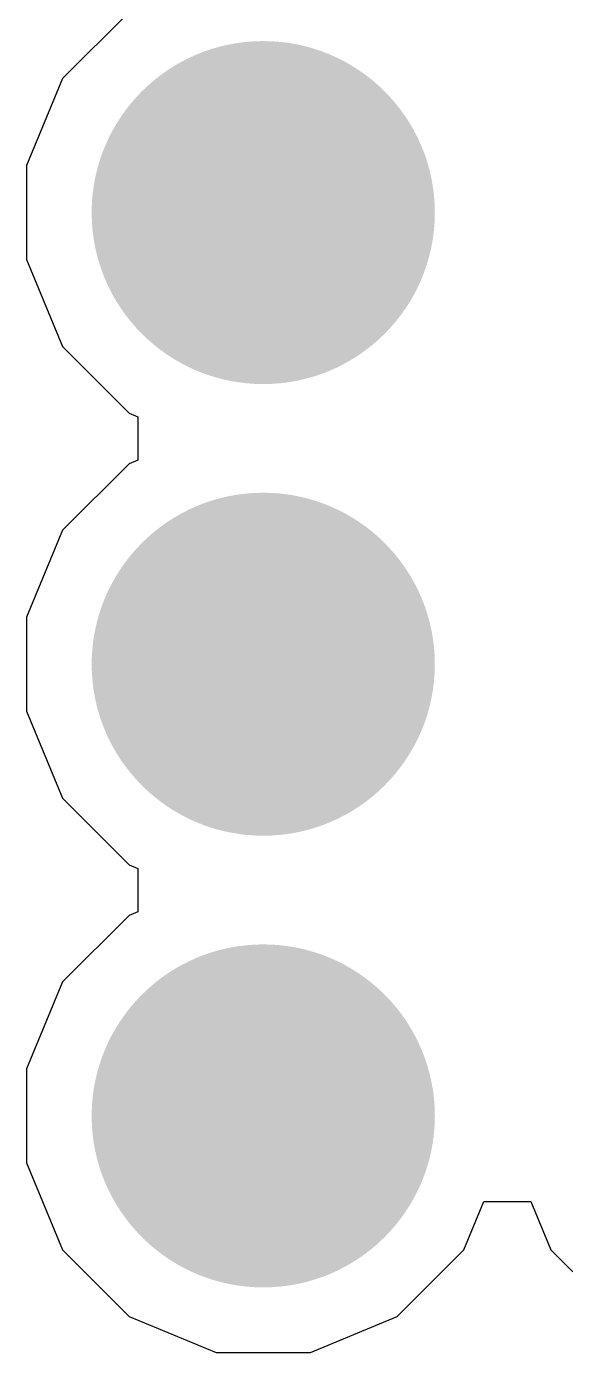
# Model space of a CAD drawing. Header units: inches. Extents: x -4 to 5258, y -4 to 5281.
# Drawn here: x 127.953 to 129.214, y 69.027 to 72.132 of the extents above; entities that cross this region are included whole.
import ezdxf

# ---------------------------------------------------------------- set-up
doc = ezdxf.new("R2010")
doc.units = ezdxf.units.IN
for name, color, linetype in [('Bottom Layer', 5, 'Continuous'), ('Bottom Solder', 6, 'Continuous'), ('Drill Drawing', 1, 'Continuous'), ('Layer 1', 16, 'Continuous'), ('Layer 2', 76, 'Continuous'), ('Top Layer', 1, 'Continuous'), ('Top Solder', 216, 'Continuous'), ('Via Holes', 16, 'Continuous')]:
    doc.layers.add(name, color=color, linetype=linetype)

msp = doc.modelspace()

# ---------------------------------------------------------------- hatches: boundary and pattern name
at = {"layer": 'Bottom Layer'}
h = msp.add_hatch(color=5, dxfattribs=at)
edge = h.paths.add_edge_path()
edge.add_arc((128.507, 71.6961), 0.3, 0, 360)
h = msp.add_hatch(color=5, dxfattribs=at)
edge = h.paths.add_edge_path()
edge.add_arc((128.507, 70.6385), 0.3, 0, 360)
h = msp.add_hatch(color=5, dxfattribs=at)
edge = h.paths.add_edge_path()
edge.add_arc((128.507, 69.5808), 0.3, 0, 360)
at = {"layer": 'Bottom Solder'}
h = msp.add_hatch(color=6, dxfattribs=at)
edge = h.paths.add_edge_path()
edge.add_arc((128.507, 71.6961), 0.4016, 0, 360)
h = msp.add_hatch(color=6, dxfattribs=at)
edge = h.paths.add_edge_path()
edge.add_arc((128.507, 70.6385), 0.4016, 0, 360)
h = msp.add_hatch(color=6, dxfattribs=at)
edge = h.paths.add_edge_path()
edge.add_arc((128.507, 69.5808), 0.4016, 0, 360)
at = {"layer": 'Layer 1'}
h = msp.add_hatch(color=16, dxfattribs=at)
edge = h.paths.add_edge_path()
edge.add_arc((128.507, 71.6961), 0.3, 0, 360)
h = msp.add_hatch(color=16, dxfattribs=at)
edge = h.paths.add_edge_path()
edge.add_arc((128.507, 70.6385), 0.3, 0, 360)
h = msp.add_hatch(color=16, dxfattribs=at)
edge = h.paths.add_edge_path()
edge.add_arc((128.507, 69.5808), 0.3, 0, 360)
at = {"layer": 'Layer 2'}
h = msp.add_hatch(color=76, dxfattribs=at)
edge = h.paths.add_edge_path()
edge.add_arc((128.507, 71.6961), 0.3, 0, 360)
h = msp.add_hatch(color=76, dxfattribs=at)
edge = h.paths.add_edge_path()
edge.add_arc((128.507, 70.6385), 0.3, 0, 360)
h = msp.add_hatch(color=76, dxfattribs=at)
edge = h.paths.add_edge_path()
edge.add_arc((128.507, 69.5808), 0.3, 0, 360)
at = {"layer": 'Top Layer'}
h = msp.add_hatch(color=1, dxfattribs=at)
edge = h.paths.add_edge_path()
edge.add_arc((128.507, 71.6961), 0.3, 0, 360)
h = msp.add_hatch(color=1, dxfattribs=at)
edge = h.paths.add_edge_path()
edge.add_arc((128.507, 70.6385), 0.3, 0, 360)
h = msp.add_hatch(color=1, dxfattribs=at)
edge = h.paths.add_edge_path()
edge.add_arc((128.507, 69.5808), 0.3, 0, 360)
at = {"layer": 'Top Solder'}
h = msp.add_hatch(color=216, dxfattribs=at)
edge = h.paths.add_edge_path()
edge.add_arc((128.507, 71.6961), 0.4016, 0, 360)
h = msp.add_hatch(color=216, dxfattribs=at)
edge = h.paths.add_edge_path()
edge.add_arc((128.507, 70.6385), 0.4016, 0, 360)
h = msp.add_hatch(color=216, dxfattribs=at)
edge = h.paths.add_edge_path()
edge.add_arc((128.507, 69.5808), 0.4016, 0, 360)
at = {"layer": 'Via Holes'}
h = msp.add_hatch(color=7, dxfattribs=at)
edge = h.paths.add_edge_path()
edge.add_arc((128.507, 71.6961), 0.15, 0, 360)
h = msp.add_hatch(color=7, dxfattribs=at)
edge = h.paths.add_edge_path()
edge.add_arc((128.507, 70.6385), 0.15, 0, 360)
h = msp.add_hatch(color=7, dxfattribs=at)
edge = h.paths.add_edge_path()
edge.add_arc((128.507, 69.5808), 0.15, 0, 360)

# ---------------------------------------------------------------- linework, layer by layer
at = {"layer": 'Drill Drawing'}
for points in [[(128.38, 71.8231, 0.0508, 0.0508, 0), (128.38, 71.9501, 0.0508, 0.0508, 0)], [(128.38, 71.9501, 0.0508, 0.0508, 0), (128.634, 71.9501, 0.0508, 0.0508, 0)], [(128.634, 71.8231, 0.0508, 0.0508, 0), (128.634, 71.9501, 0.0508, 0.0508, 0)], [(128.4308, 71.7723, 0.0508, 0.0508, 0), (128.4308, 71.8485, 0.0508, 0.0508, 0)], [(128.4308, 71.8485, 0.0508, 0.0508, 0), (128.5832, 71.8485, 0.0508, 0.0508, 0)], [(128.5832, 71.7723, 0.0508, 0.0508, 0), (128.5832, 71.8485, 0.0508, 0.0508, 0)], [(128.253, 71.5691, 0.0508, 0.0508, 0), (128.253, 71.8231, 0.0508, 0.0508, 0)], [(128.253, 71.8231, 0.0508, 0.0508, 0), (128.38, 71.8231, 0.0508, 0.0508, 0)], [(128.634, 71.8231, 0.0508, 0.0508, 0), (128.761, 71.8231, 0.0508, 0.0508, 0)], [(128.761, 71.5691, 0.0508, 0.0508, 0), (128.761, 71.8231, 0.0508, 0.0508, 0)], [(128.3546, 71.6199, 0.0508, 0.0508, 0), (128.3546, 71.7723, 0.0508, 0.0508, 0)], [(128.3546, 71.7723, 0.0508, 0.0508, 0), (128.4308, 71.7723, 0.0508, 0.0508, 0)], [(128.5832, 71.7723, 0.0508, 0.0508, 0), (128.6594, 71.7723, 0.0508, 0.0508, 0)], [(128.6594, 71.6199, 0.0508, 0.0508, 0), (128.6594, 71.7723, 0.0508, 0.0508, 0)], [(128.3546, 71.6199, 0.0508, 0.0508, 0), (128.4308, 71.6199, 0.0508, 0.0508, 0)], [(128.4308, 71.5437, 0.0508, 0.0508, 0), (128.4308, 71.6199, 0.0508, 0.0508, 0)], [(128.5832, 71.6199, 0.0508, 0.0508, 0), (128.6594, 71.6199, 0.0508, 0.0508, 0)], [(128.5832, 71.5437, 0.0508, 0.0508, 0), (128.5832, 71.6199, 0.0508, 0.0508, 0)], [(128.253, 71.5691, 0.0508, 0.0508, 0), (128.38, 71.5691, 0.0508, 0.0508, 0)], [(128.38, 71.4421, 0.0508, 0.0508, 0), (128.38, 71.5691, 0.0508, 0.0508, 0)], [(128.634, 71.5691, 0.0508, 0.0508, 0), (128.761, 71.5691, 0.0508, 0.0508, 0)], [(128.634, 71.4421, 0.0508, 0.0508, 0), (128.634, 71.5691, 0.0508, 0.0508, 0)], [(128.4308, 71.5437, 0.0508, 0.0508, 0), (128.5832, 71.5437, 0.0508, 0.0508, 0)], [(128.38, 71.4421, 0.0508, 0.0508, 0), (128.634, 71.4421, 0.0508, 0.0508, 0)], [(128.38, 70.7655, 0.0508, 0.0508, 0), (128.38, 70.8925, 0.0508, 0.0508, 0)], [(128.38, 70.8925, 0.0508, 0.0508, 0), (128.634, 70.8925, 0.0508, 0.0508, 0)], [(128.634, 70.7655, 0.0508, 0.0508, 0), (128.634, 70.8925, 0.0508, 0.0508, 0)], [(128.4308, 70.7147, 0.0508, 0.0508, 0), (128.4308, 70.7909, 0.0508, 0.0508, 0)], [(128.4308, 70.7909, 0.0508, 0.0508, 0), (128.5832, 70.7909, 0.0508, 0.0508, 0)], [(128.5832, 70.7147, 0.0508, 0.0508, 0), (128.5832, 70.7909, 0.0508, 0.0508, 0)], [(128.253, 70.5115, 0.0508, 0.0508, 0), (128.253, 70.7655, 0.0508, 0.0508, 0)], [(128.253, 70.7655, 0.0508, 0.0508, 0), (128.38, 70.7655, 0.0508, 0.0508, 0)], [(128.634, 70.7655, 0.0508, 0.0508, 0), (128.761, 70.7655, 0.0508, 0.0508, 0)], [(128.761, 70.5115, 0.0508, 0.0508, 0), (128.761, 70.7655, 0.0508, 0.0508, 0)], [(128.3546, 70.5623, 0.0508, 0.0508, 0), (128.3546, 70.7147, 0.0508, 0.0508, 0)], [(128.3546, 70.7147, 0.0508, 0.0508, 0), (128.4308, 70.7147, 0.0508, 0.0508, 0)], [(128.5832, 70.7147, 0.0508, 0.0508, 0), (128.6594, 70.7147, 0.0508, 0.0508, 0)], [(128.6594, 70.5623, 0.0508, 0.0508, 0), (128.6594, 70.7147, 0.0508, 0.0508, 0)], [(128.3546, 70.5623, 0.0508, 0.0508, 0), (128.4308, 70.5623, 0.0508, 0.0508, 0)], [(128.4308, 70.4861, 0.0508, 0.0508, 0), (128.4308, 70.5623, 0.0508, 0.0508, 0)], [(128.5832, 70.5623, 0.0508, 0.0508, 0), (128.6594, 70.5623, 0.0508, 0.0508, 0)], [(128.5832, 70.4861, 0.0508, 0.0508, 0), (128.5832, 70.5623, 0.0508, 0.0508, 0)], [(128.253, 70.5115, 0.0508, 0.0508, 0), (128.38, 70.5115, 0.0508, 0.0508, 0)], [(128.38, 70.3845, 0.0508, 0.0508, 0), (128.38, 70.5115, 0.0508, 0.0508, 0)], [(128.634, 70.5115, 0.0508, 0.0508, 0), (128.761, 70.5115, 0.0508, 0.0508, 0)], [(128.634, 70.3845, 0.0508, 0.0508, 0), (128.634, 70.5115, 0.0508, 0.0508, 0)], [(128.4308, 70.4861, 0.0508, 0.0508, 0), (128.5832, 70.4861, 0.0508, 0.0508, 0)], [(128.38, 70.3845, 0.0508, 0.0508, 0), (128.634, 70.3845, 0.0508, 0.0508, 0)], [(128.38, 69.7078, 0.0508, 0.0508, 0), (128.38, 69.8348, 0.0508, 0.0508, 0)], [(128.38, 69.8348, 0.0508, 0.0508, 0), (128.634, 69.8348, 0.0508, 0.0508, 0)], [(128.634, 69.7078, 0.0508, 0.0508, 0), (128.634, 69.8348, 0.0508, 0.0508, 0)], [(128.4308, 69.657, 0.0508, 0.0508, 0), (128.4308, 69.7332, 0.0508, 0.0508, 0)], [(128.4308, 69.7332, 0.0508, 0.0508, 0), (128.5832, 69.7332, 0.0508, 0.0508, 0)], [(128.5832, 69.657, 0.0508, 0.0508, 0), (128.5832, 69.7332, 0.0508, 0.0508, 0)], [(128.253, 69.4538, 0.0508, 0.0508, 0), (128.253, 69.7078, 0.0508, 0.0508, 0)], [(128.253, 69.7078, 0.0508, 0.0508, 0), (128.38, 69.7078, 0.0508, 0.0508, 0)], [(128.634, 69.7078, 0.0508, 0.0508, 0), (128.761, 69.7078, 0.0508, 0.0508, 0)], [(128.761, 69.4538, 0.0508, 0.0508, 0), (128.761, 69.7078, 0.0508, 0.0508, 0)], [(128.3546, 69.5046, 0.0508, 0.0508, 0), (128.3546, 69.657, 0.0508, 0.0508, 0)], [(128.3546, 69.657, 0.0508, 0.0508, 0), (128.4308, 69.657, 0.0508, 0.0508, 0)], [(128.5832, 69.657, 0.0508, 0.0508, 0), (128.6594, 69.657, 0.0508, 0.0508, 0)], [(128.6594, 69.5046, 0.0508, 0.0508, 0), (128.6594, 69.657, 0.0508, 0.0508, 0)], [(128.3546, 69.5046, 0.0508, 0.0508, 0), (128.4308, 69.5046, 0.0508, 0.0508, 0)], [(128.4308, 69.4284, 0.0508, 0.0508, 0), (128.4308, 69.5046, 0.0508, 0.0508, 0)], [(128.5832, 69.5046, 0.0508, 0.0508, 0), (128.6594, 69.5046, 0.0508, 0.0508, 0)], [(128.5832, 69.4284, 0.0508, 0.0508, 0), (128.5832, 69.5046, 0.0508, 0.0508, 0)], [(128.253, 69.4538, 0.0508, 0.0508, 0), (128.38, 69.4538, 0.0508, 0.0508, 0)], [(128.38, 69.3268, 0.0508, 0.0508, 0), (128.38, 69.4538, 0.0508, 0.0508, 0)], [(128.634, 69.4538, 0.0508, 0.0508, 0), (128.761, 69.4538, 0.0508, 0.0508, 0)], [(128.634, 69.3268, 0.0508, 0.0508, 0), (128.634, 69.4538, 0.0508, 0.0508, 0)], [(128.4308, 69.4284, 0.0508, 0.0508, 0), (128.5832, 69.4284, 0.0508, 0.0508, 0)], [(128.38, 69.3268, 0.0508, 0.0508, 0), (128.634, 69.3268, 0.0508, 0.0508, 0)]]:
    msp.add_lwpolyline(points, format="xyseb", dxfattribs=at)
for points in [[(128.3673, 71.9501, 0.0254, 0.0254, 1), (128.3927, 71.9501, 0.0254, 0.0254, 1)], [(128.3673, 71.9501, 0.0254, 0.0254, 1), (128.3927, 71.9501, 0.0254, 0.0254, 1)], [(128.6213, 71.9501, 0.0254, 0.0254, 1), (128.6467, 71.9501, 0.0254, 0.0254, 1)], [(128.6213, 71.9501, 0.0254, 0.0254, 1), (128.6467, 71.9501, 0.0254, 0.0254, 1)], [(128.4181, 71.8485, 0.0254, 0.0254, 1), (128.4435, 71.8485, 0.0254, 0.0254, 1)], [(128.4181, 71.8485, 0.0254, 0.0254, 1), (128.4435, 71.8485, 0.0254, 0.0254, 1)], [(128.5705, 71.8485, 0.0254, 0.0254, 1), (128.5959, 71.8485, 0.0254, 0.0254, 1)], [(128.5705, 71.8485, 0.0254, 0.0254, 1), (128.5959, 71.8485, 0.0254, 0.0254, 1)], [(128.2403, 71.8231, 0.0254, 0.0254, 1), (128.2657, 71.8231, 0.0254, 0.0254, 1)], [(128.2403, 71.8231, 0.0254, 0.0254, 1), (128.2657, 71.8231, 0.0254, 0.0254, 1)], [(128.3673, 71.8231, 0.0254, 0.0254, 1), (128.3927, 71.8231, 0.0254, 0.0254, 1)], [(128.3673, 71.8231, 0.0254, 0.0254, 1), (128.3927, 71.8231, 0.0254, 0.0254, 1)], [(128.6213, 71.8231, 0.0254, 0.0254, 1), (128.6467, 71.8231, 0.0254, 0.0254, 1)], [(128.6213, 71.8231, 0.0254, 0.0254, 1), (128.6467, 71.8231, 0.0254, 0.0254, 1)], [(128.7483, 71.8231, 0.0254, 0.0254, 1), (128.7737, 71.8231, 0.0254, 0.0254, 1)], [(128.7483, 71.8231, 0.0254, 0.0254, 1), (128.7737, 71.8231, 0.0254, 0.0254, 1)], [(128.3419, 71.7723, 0.0254, 0.0254, 1), (128.3673, 71.7723, 0.0254, 0.0254, 1)], [(128.3419, 71.7723, 0.0254, 0.0254, 1), (128.3673, 71.7723, 0.0254, 0.0254, 1)], [(128.4181, 71.7723, 0.0254, 0.0254, 1), (128.4435, 71.7723, 0.0254, 0.0254, 1)], [(128.4181, 71.7723, 0.0254, 0.0254, 1), (128.4435, 71.7723, 0.0254, 0.0254, 1)], [(128.5705, 71.7723, 0.0254, 0.0254, 1), (128.5959, 71.7723, 0.0254, 0.0254, 1)], [(128.5705, 71.7723, 0.0254, 0.0254, 1), (128.5959, 71.7723, 0.0254, 0.0254, 1)], [(128.6467, 71.7723, 0.0254, 0.0254, 1), (128.6721, 71.7723, 0.0254, 0.0254, 1)], [(128.6467, 71.7723, 0.0254, 0.0254, 1), (128.6721, 71.7723, 0.0254, 0.0254, 1)], [(128.3419, 71.6199, 0.0254, 0.0254, 1), (128.3673, 71.6199, 0.0254, 0.0254, 1)], [(128.3419, 71.6199, 0.0254, 0.0254, 1), (128.3673, 71.6199, 0.0254, 0.0254, 1)], [(128.4181, 71.6199, 0.0254, 0.0254, 1), (128.4435, 71.6199, 0.0254, 0.0254, 1)], [(128.4181, 71.6199, 0.0254, 0.0254, 1), (128.4435, 71.6199, 0.0254, 0.0254, 1)], [(128.5705, 71.6199, 0.0254, 0.0254, 1), (128.5959, 71.6199, 0.0254, 0.0254, 1)], [(128.5705, 71.6199, 0.0254, 0.0254, 1), (128.5959, 71.6199, 0.0254, 0.0254, 1)], [(128.6467, 71.6199, 0.0254, 0.0254, 1), (128.6721, 71.6199, 0.0254, 0.0254, 1)], [(128.6467, 71.6199, 0.0254, 0.0254, 1), (128.6721, 71.6199, 0.0254, 0.0254, 1)], [(128.2403, 71.5691, 0.0254, 0.0254, 1), (128.2657, 71.5691, 0.0254, 0.0254, 1)], [(128.2403, 71.5691, 0.0254, 0.0254, 1), (128.2657, 71.5691, 0.0254, 0.0254, 1)], [(128.3673, 71.5691, 0.0254, 0.0254, 1), (128.3927, 71.5691, 0.0254, 0.0254, 1)], [(128.3673, 71.5691, 0.0254, 0.0254, 1), (128.3927, 71.5691, 0.0254, 0.0254, 1)], [(128.6213, 71.5691, 0.0254, 0.0254, 1), (128.6467, 71.5691, 0.0254, 0.0254, 1)], [(128.6213, 71.5691, 0.0254, 0.0254, 1), (128.6467, 71.5691, 0.0254, 0.0254, 1)], [(128.7483, 71.5691, 0.0254, 0.0254, 1), (128.7737, 71.5691, 0.0254, 0.0254, 1)], [(128.7483, 71.5691, 0.0254, 0.0254, 1), (128.7737, 71.5691, 0.0254, 0.0254, 1)], [(128.4181, 71.5437, 0.0254, 0.0254, 1), (128.4435, 71.5437, 0.0254, 0.0254, 1)], [(128.4181, 71.5437, 0.0254, 0.0254, 1), (128.4435, 71.5437, 0.0254, 0.0254, 1)], [(128.5705, 71.5437, 0.0254, 0.0254, 1), (128.5959, 71.5437, 0.0254, 0.0254, 1)], [(128.5705, 71.5437, 0.0254, 0.0254, 1), (128.5959, 71.5437, 0.0254, 0.0254, 1)], [(128.3673, 71.4421, 0.0254, 0.0254, 1), (128.3927, 71.4421, 0.0254, 0.0254, 1)], [(128.3673, 71.4421, 0.0254, 0.0254, 1), (128.3927, 71.4421, 0.0254, 0.0254, 1)], [(128.6213, 71.4421, 0.0254, 0.0254, 1), (128.6467, 71.4421, 0.0254, 0.0254, 1)], [(128.6213, 71.4421, 0.0254, 0.0254, 1), (128.6467, 71.4421, 0.0254, 0.0254, 1)], [(128.3673, 70.8925, 0.0254, 0.0254, 1), (128.3927, 70.8925, 0.0254, 0.0254, 1)], [(128.3673, 70.8925, 0.0254, 0.0254, 1), (128.3927, 70.8925, 0.0254, 0.0254, 1)], [(128.6213, 70.8925, 0.0254, 0.0254, 1), (128.6467, 70.8925, 0.0254, 0.0254, 1)], [(128.6213, 70.8925, 0.0254, 0.0254, 1), (128.6467, 70.8925, 0.0254, 0.0254, 1)], [(128.4181, 70.7909, 0.0254, 0.0254, 1), (128.4435, 70.7909, 0.0254, 0.0254, 1)], [(128.4181, 70.7909, 0.0254, 0.0254, 1), (128.4435, 70.7909, 0.0254, 0.0254, 1)], [(128.5705, 70.7909, 0.0254, 0.0254, 1), (128.5959, 70.7909, 0.0254, 0.0254, 1)], [(128.5705, 70.7909, 0.0254, 0.0254, 1), (128.5959, 70.7909, 0.0254, 0.0254, 1)], [(128.2403, 70.7655, 0.0254, 0.0254, 1), (128.2657, 70.7655, 0.0254, 0.0254, 1)], [(128.2403, 70.7655, 0.0254, 0.0254, 1), (128.2657, 70.7655, 0.0254, 0.0254, 1)], [(128.3673, 70.7655, 0.0254, 0.0254, 1), (128.3927, 70.7655, 0.0254, 0.0254, 1)], [(128.3673, 70.7655, 0.0254, 0.0254, 1), (128.3927, 70.7655, 0.0254, 0.0254, 1)], [(128.6213, 70.7655, 0.0254, 0.0254, 1), (128.6467, 70.7655, 0.0254, 0.0254, 1)], [(128.6213, 70.7655, 0.0254, 0.0254, 1), (128.6467, 70.7655, 0.0254, 0.0254, 1)], [(128.7483, 70.7655, 0.0254, 0.0254, 1), (128.7737, 70.7655, 0.0254, 0.0254, 1)], [(128.7483, 70.7655, 0.0254, 0.0254, 1), (128.7737, 70.7655, 0.0254, 0.0254, 1)], [(128.3419, 70.7147, 0.0254, 0.0254, 1), (128.3673, 70.7147, 0.0254, 0.0254, 1)], [(128.3419, 70.7147, 0.0254, 0.0254, 1), (128.3673, 70.7147, 0.0254, 0.0254, 1)], [(128.4181, 70.7147, 0.0254, 0.0254, 1), (128.4435, 70.7147, 0.0254, 0.0254, 1)], [(128.4181, 70.7147, 0.0254, 0.0254, 1), (128.4435, 70.7147, 0.0254, 0.0254, 1)], [(128.5705, 70.7147, 0.0254, 0.0254, 1), (128.5959, 70.7147, 0.0254, 0.0254, 1)], [(128.5705, 70.7147, 0.0254, 0.0254, 1), (128.5959, 70.7147, 0.0254, 0.0254, 1)], [(128.6467, 70.7147, 0.0254, 0.0254, 1), (128.6721, 70.7147, 0.0254, 0.0254, 1)], [(128.6467, 70.7147, 0.0254, 0.0254, 1), (128.6721, 70.7147, 0.0254, 0.0254, 1)], [(128.3419, 70.5623, 0.0254, 0.0254, 1), (128.3673, 70.5623, 0.0254, 0.0254, 1)], [(128.3419, 70.5623, 0.0254, 0.0254, 1), (128.3673, 70.5623, 0.0254, 0.0254, 1)], [(128.4181, 70.5623, 0.0254, 0.0254, 1), (128.4435, 70.5623, 0.0254, 0.0254, 1)], [(128.4181, 70.5623, 0.0254, 0.0254, 1), (128.4435, 70.5623, 0.0254, 0.0254, 1)], [(128.5705, 70.5623, 0.0254, 0.0254, 1), (128.5959, 70.5623, 0.0254, 0.0254, 1)], [(128.5705, 70.5623, 0.0254, 0.0254, 1), (128.5959, 70.5623, 0.0254, 0.0254, 1)], [(128.6467, 70.5623, 0.0254, 0.0254, 1), (128.6721, 70.5623, 0.0254, 0.0254, 1)], [(128.6467, 70.5623, 0.0254, 0.0254, 1), (128.6721, 70.5623, 0.0254, 0.0254, 1)], [(128.2403, 70.5115, 0.0254, 0.0254, 1), (128.2657, 70.5115, 0.0254, 0.0254, 1)], [(128.2403, 70.5115, 0.0254, 0.0254, 1), (128.2657, 70.5115, 0.0254, 0.0254, 1)], [(128.3673, 70.5115, 0.0254, 0.0254, 1), (128.3927, 70.5115, 0.0254, 0.0254, 1)], [(128.3673, 70.5115, 0.0254, 0.0254, 1), (128.3927, 70.5115, 0.0254, 0.0254, 1)], [(128.6213, 70.5115, 0.0254, 0.0254, 1), (128.6467, 70.5115, 0.0254, 0.0254, 1)], [(128.6213, 70.5115, 0.0254, 0.0254, 1), (128.6467, 70.5115, 0.0254, 0.0254, 1)], [(128.7483, 70.5115, 0.0254, 0.0254, 1), (128.7737, 70.5115, 0.0254, 0.0254, 1)], [(128.7483, 70.5115, 0.0254, 0.0254, 1), (128.7737, 70.5115, 0.0254, 0.0254, 1)], [(128.4181, 70.4861, 0.0254, 0.0254, 1), (128.4435, 70.4861, 0.0254, 0.0254, 1)], [(128.4181, 70.4861, 0.0254, 0.0254, 1), (128.4435, 70.4861, 0.0254, 0.0254, 1)], [(128.5705, 70.4861, 0.0254, 0.0254, 1), (128.5959, 70.4861, 0.0254, 0.0254, 1)], [(128.5705, 70.4861, 0.0254, 0.0254, 1), (128.5959, 70.4861, 0.0254, 0.0254, 1)], [(128.3673, 70.3845, 0.0254, 0.0254, 1), (128.3927, 70.3845, 0.0254, 0.0254, 1)], [(128.3673, 70.3845, 0.0254, 0.0254, 1), (128.3927, 70.3845, 0.0254, 0.0254, 1)], [(128.6213, 70.3845, 0.0254, 0.0254, 1), (128.6467, 70.3845, 0.0254, 0.0254, 1)], [(128.6213, 70.3845, 0.0254, 0.0254, 1), (128.6467, 70.3845, 0.0254, 0.0254, 1)], [(128.3673, 69.8348, 0.0254, 0.0254, 1), (128.3927, 69.8348, 0.0254, 0.0254, 1)], [(128.3673, 69.8348, 0.0254, 0.0254, 1), (128.3927, 69.8348, 0.0254, 0.0254, 1)], [(128.6213, 69.8348, 0.0254, 0.0254, 1), (128.6467, 69.8348, 0.0254, 0.0254, 1)], [(128.6213, 69.8348, 0.0254, 0.0254, 1), (128.6467, 69.8348, 0.0254, 0.0254, 1)], [(128.4181, 69.7332, 0.0254, 0.0254, 1), (128.4435, 69.7332, 0.0254, 0.0254, 1)], [(128.4181, 69.7332, 0.0254, 0.0254, 1), (128.4435, 69.7332, 0.0254, 0.0254, 1)], [(128.5705, 69.7332, 0.0254, 0.0254, 1), (128.5959, 69.7332, 0.0254, 0.0254, 1)], [(128.5705, 69.7332, 0.0254, 0.0254, 1), (128.5959, 69.7332, 0.0254, 0.0254, 1)], [(128.2403, 69.7078, 0.0254, 0.0254, 1), (128.2657, 69.7078, 0.0254, 0.0254, 1)], [(128.2403, 69.7078, 0.0254, 0.0254, 1), (128.2657, 69.7078, 0.0254, 0.0254, 1)], [(128.3673, 69.7078, 0.0254, 0.0254, 1), (128.3927, 69.7078, 0.0254, 0.0254, 1)], [(128.3673, 69.7078, 0.0254, 0.0254, 1), (128.3927, 69.7078, 0.0254, 0.0254, 1)], [(128.6213, 69.7078, 0.0254, 0.0254, 1), (128.6467, 69.7078, 0.0254, 0.0254, 1)], [(128.6213, 69.7078, 0.0254, 0.0254, 1), (128.6467, 69.7078, 0.0254, 0.0254, 1)], [(128.7483, 69.7078, 0.0254, 0.0254, 1), (128.7737, 69.7078, 0.0254, 0.0254, 1)], [(128.7483, 69.7078, 0.0254, 0.0254, 1), (128.7737, 69.7078, 0.0254, 0.0254, 1)], [(128.3419, 69.657, 0.0254, 0.0254, 1), (128.3673, 69.657, 0.0254, 0.0254, 1)], [(128.3419, 69.657, 0.0254, 0.0254, 1), (128.3673, 69.657, 0.0254, 0.0254, 1)], [(128.4181, 69.657, 0.0254, 0.0254, 1), (128.4435, 69.657, 0.0254, 0.0254, 1)], [(128.4181, 69.657, 0.0254, 0.0254, 1), (128.4435, 69.657, 0.0254, 0.0254, 1)], [(128.5705, 69.657, 0.0254, 0.0254, 1), (128.5959, 69.657, 0.0254, 0.0254, 1)], [(128.5705, 69.657, 0.0254, 0.0254, 1), (128.5959, 69.657, 0.0254, 0.0254, 1)], [(128.6467, 69.657, 0.0254, 0.0254, 1), (128.6721, 69.657, 0.0254, 0.0254, 1)], [(128.6467, 69.657, 0.0254, 0.0254, 1), (128.6721, 69.657, 0.0254, 0.0254, 1)], [(128.3419, 69.5046, 0.0254, 0.0254, 1), (128.3673, 69.5046, 0.0254, 0.0254, 1)], [(128.3419, 69.5046, 0.0254, 0.0254, 1), (128.3673, 69.5046, 0.0254, 0.0254, 1)], [(128.4181, 69.5046, 0.0254, 0.0254, 1), (128.4435, 69.5046, 0.0254, 0.0254, 1)], [(128.4181, 69.5046, 0.0254, 0.0254, 1), (128.4435, 69.5046, 0.0254, 0.0254, 1)], [(128.5705, 69.5046, 0.0254, 0.0254, 1), (128.5959, 69.5046, 0.0254, 0.0254, 1)], [(128.5705, 69.5046, 0.0254, 0.0254, 1), (128.5959, 69.5046, 0.0254, 0.0254, 1)], [(128.6467, 69.5046, 0.0254, 0.0254, 1), (128.6721, 69.5046, 0.0254, 0.0254, 1)], [(128.6467, 69.5046, 0.0254, 0.0254, 1), (128.6721, 69.5046, 0.0254, 0.0254, 1)], [(128.2403, 69.4538, 0.0254, 0.0254, 1), (128.2657, 69.4538, 0.0254, 0.0254, 1)], [(128.2403, 69.4538, 0.0254, 0.0254, 1), (128.2657, 69.4538, 0.0254, 0.0254, 1)], [(128.3673, 69.4538, 0.0254, 0.0254, 1), (128.3927, 69.4538, 0.0254, 0.0254, 1)], [(128.3673, 69.4538, 0.0254, 0.0254, 1), (128.3927, 69.4538, 0.0254, 0.0254, 1)], [(128.6213, 69.4538, 0.0254, 0.0254, 1), (128.6467, 69.4538, 0.0254, 0.0254, 1)], [(128.6213, 69.4538, 0.0254, 0.0254, 1), (128.6467, 69.4538, 0.0254, 0.0254, 1)], [(128.7483, 69.4538, 0.0254, 0.0254, 1), (128.7737, 69.4538, 0.0254, 0.0254, 1)], [(128.7483, 69.4538, 0.0254, 0.0254, 1), (128.7737, 69.4538, 0.0254, 0.0254, 1)], [(128.4181, 69.4284, 0.0254, 0.0254, 1), (128.4435, 69.4284, 0.0254, 0.0254, 1)], [(128.4181, 69.4284, 0.0254, 0.0254, 1), (128.4435, 69.4284, 0.0254, 0.0254, 1)], [(128.5705, 69.4284, 0.0254, 0.0254, 1), (128.5959, 69.4284, 0.0254, 0.0254, 1)], [(128.5705, 69.4284, 0.0254, 0.0254, 1), (128.5959, 69.4284, 0.0254, 0.0254, 1)], [(128.3673, 69.3268, 0.0254, 0.0254, 1), (128.3927, 69.3268, 0.0254, 0.0254, 1)], [(128.3673, 69.3268, 0.0254, 0.0254, 1), (128.3927, 69.3268, 0.0254, 0.0254, 1)], [(128.6213, 69.3268, 0.0254, 0.0254, 1), (128.6467, 69.3268, 0.0254, 0.0254, 1)], [(128.6213, 69.3268, 0.0254, 0.0254, 1), (128.6467, 69.3268, 0.0254, 0.0254, 1)]]:
    msp.add_lwpolyline(points, format="xyseb", close=True, dxfattribs=at)
at = {"layer": 'Layer 1'}
for p, q in [((128.1932, 72.1658), (128.0373, 72.0099)), ((128.0373, 72.0099), (127.953, 71.8063)), ((127.953, 71.8063), (127.953, 71.5859)), ((127.953, 71.5859), (128.0373, 71.3823)), ((128.0373, 71.3823), (128.1932, 71.2265)), ((128.1932, 71.2265), (128.2134, 71.2181)), ((128.2134, 71.2181), (128.2134, 71.1165)), ((128.1932, 71.1081), (128.0373, 70.9523)), ((128.2134, 71.1165), (128.1932, 71.1081)), ((128.0373, 70.9523), (127.953, 70.7486)), ((127.953, 70.7486), (127.953, 70.5283)), ((127.953, 70.5283), (128.0373, 70.3246)), ((128.0373, 70.3246), (128.1932, 70.1688)), ((128.1932, 70.1688), (128.2134, 70.1604)), ((128.2134, 70.1604), (128.2134, 70.0588)), ((128.1932, 70.0504), (128.0373, 69.8946)), ((128.2134, 70.0588), (128.1932, 70.0504)), ((128.0373, 69.8946), (127.953, 69.691)), ((127.953, 69.691), (127.953, 69.4706)), ((127.953, 69.4706), (128.0373, 69.267)), ((128.9766, 69.267), (129.0235, 69.3801)), ((129.0235, 69.3801), (129.1335, 69.3801)), ((129.1335, 69.3801), (129.1803, 69.267)), ((128.0373, 69.267), (128.1932, 69.1111)), ((128.8208, 69.1111), (128.9766, 69.267)), ((129.1803, 69.267), (129.3362, 69.1111)), ((128.1932, 69.1111), (128.3968, 69.0268)), ((128.6172, 69.0268), (128.8208, 69.1111)), ((128.3968, 69.0268), (128.6172, 69.0268))]:
    msp.add_line(p, q, dxfattribs=at)

doc.saveas('drawing.dxf')
